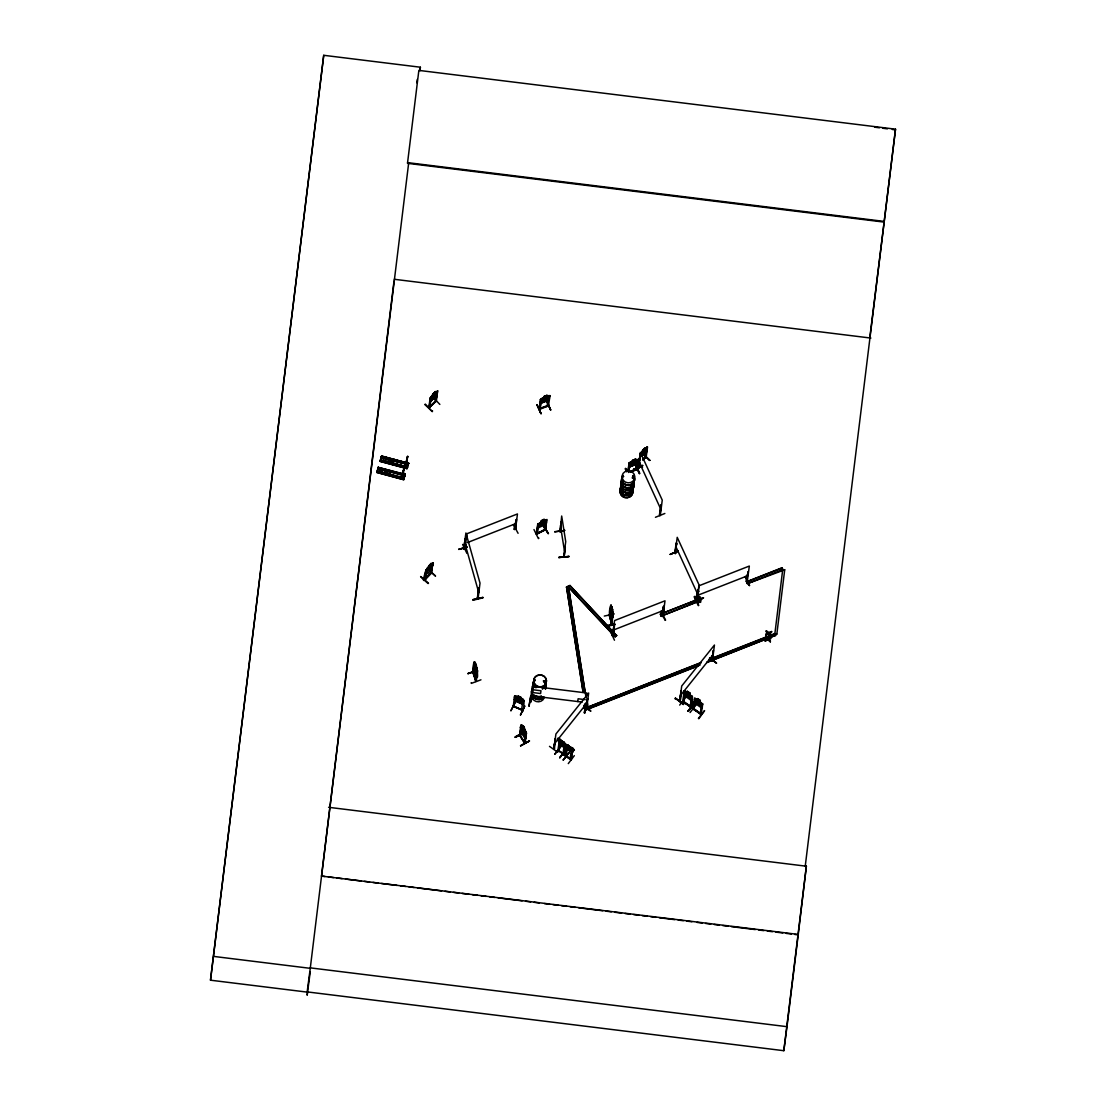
<?xml version="1.0" encoding="UTF-8"?>
<svg xmlns="http://www.w3.org/2000/svg" width="1106" height="1106" viewBox="0 0 1106 1106"><rect width="100%" height="100%" fill="white"/><g stroke="black" fill="none" stroke-linecap="round" stroke-linejoin="round"><path stroke-width="1.5" d="M545.631 529.373L536.521 534.212L537.392 533.894L538.691 524.244L537.696 524.355L536.355 533.908L537.475 533.41M544.539 529.733L545.327 523.525M545.576 529.719C544.387 528.516 543.24 531.101 537.17 533.064M699.047 597.364L700.319 599.424L699.794 601.07L698.01 601.443L696.683 600.074M404.506 476.368L404.602 474.972L404.049 477.446L405.238 473.976C403.414 472.013 401.699 475.248 402.584 472.76M402.543 473.7L402.128 477.64L404.146 467.382M406.331 460.995L407.768 456.336L405.695 466.621L407.52 456.308L405.487 466.566L405.957 461.686M638.425 467.34L638.425 468.695L639.959 458.962L639.254 458.285L639.959 458.962M638.784 468.515L638.48 467.727M659.577 514.373L659.881 515.617L661.111 505.069L659.452 514.663L660.31 515.437L662.245 500.106L640.346 452.382L638.425 467.741M659.853 515.507L659.853 514.152L659.992 515.272M675.655 553.028L675.241 553.636L674.84 552.654M675.655 553.263C674.798 554.3 674.798 550.719 676.831 543.903L676.125 543.24L674.881 552.751M747.269 581.48L749.329 566.051L698.881 585.821L696.904 601.194L696.918 599.245M406.676 464.741L406.593 464.091M407.575 465.128L407.741 464.437M515.534 529.207L517.456 513.944L467.009 533.714L464.893 549.046L465.847 547.982M515.838 520.069C517.719 516.723 511.774 533.078 515.341 528.585M540.101 409.096C538.415 409.4 540.461 408.598 540.35 399.598L541.359 399.584L540.17 409.137M539.438 409.137C544.083 406.22 548.493 406.856 548.507 405.1M547.47 405.46L547.746 405.805M636.171 469.483L637.153 468.806M403.096 475.884L404.022 475.497M559.622 531.322L560.189 531.627M404.312 476.036L404.437 475.483M529.014 706.126L530.7 696.379L529.069 706.098M532.373 690.172A6.429 6.028 7.5 0 0 532.401 691.734C532.498 696.573 531.226 703.375 530.424 700.845M531.046 701.716L531.239 700.997M583.83 708.186C586.705 705.407 582.35 712.319 584.397 704.799M583.94 708.199C584.452 706.319 583.152 709.402 584.977 708.31M585.751 706.61L584.438 712.955L585.392 704.743M585.641 703.167L584.438 712.955M584.991 712.997L585.71 706.582M324.957 876.505L321.528 876.09L394.026 280.993M307.551 991.958L307.164 995.206L310.261 971.621M794.772 934.459L798.2 934.874L806.357 866.219L805.251 866.081L895.514 129.181L418.856 70.397L407.492 163.329L884.15 222.112L895.514 129.181M321.528 876.09L798.255 934.432L786.988 1026.672L310.316 967.874L307.136 992.11L210.486 980.192L323.726 55.3L420.377 67.217L419.962 70.604L420.377 67.217M210.486 980.192L323.726 55.3M408.612 163.467L310.261 968.331L213.61 956.4M700.444 602.314C687.683 603.738 703.222 588.834 700.637 602.162M770.398 641.756L767.882 639.821L764.965 641.245L767.357 639.323L765.476 637.097C766.596 641.798 774.725 635.591 767.951 639.019M768.629 633.779C774.297 638.798 767.993 630.752 765.725 635.01L768.117 633.102L765.85 634.042M768.089 633.296L766.237 630.876L768.711 632.784L766.237 630.876M770.37 641.964L768.476 639.503L770.481 641.038M768.449 639.71L770.882 637.761M771.131 635.729L769.237 633.282L771.241 634.803M769.209 633.475L771.642 631.54L768.711 632.784M747.172 574.913L746.509 581.756L781.914 567.807L782.716 569.549L774.85 633.862L709.126 659.632M776.841 634.111L774.85 633.862L776.841 634.111L784.707 569.784L782.716 569.549L747.366 583.678L784.707 569.784M307.164 991.902L783.822 1050.7L806.385 866.095L805.265 865.957M869.772 337.938L884.15 222.112M416.824 82.826L417.266 79.466M376.856 472.055L377.243 470.81L404.174 478.151L378.791 471.363M378.197 467.409L405.252 474.363L403.704 479.755L376.759 472.442L378.293 467.091L377.823 468.695L387.363 471.17M405.695 463.013L405.874 462.156L408.598 463.317L381.667 455.99L380.229 460.981L407.202 468.197L407.547 467.036L383.768 460.594M381.307 457.179L381.653 456.018L380.118 461.368L407.091 468.626L380.132 461.354M379.621 472.691L380.989 467.907M381.459 473.05L382.8 468.529M382.994 461.479L384.349 456.833M384.819 461.976L386.16 457.455M384.183 473.921L385.552 469.151M387.542 462.847L388.911 458.064M386.602 474.585L387.971 469.815M389.989 463.386L391.317 458.852M389.353 475.207L390.695 470.672M402.335 474.087L402.515 473.23M404.52 466.801L402.335 477.695L402.764 472.013M404.077 478.456L376.897 471.82L403.842 479.271L404.188 478.11M404.049 477.446L404.188 476.396M405.874 462.156L402.971 472.068M405.072 474.833L405.238 473.976M407.063 468.681L407.354 467.188L380.243 460.884L380.505 459.958L407.533 467.064L380.492 460.082M407.409 466.359L407.962 463.898L407.824 464.949M408.432 463.76L408.598 462.902M425.285 404.077L432.197 411.57L432.612 411.003M429.875 407.188L431.05 397.648L430.137 398.022L428.879 407.533L436.068 400.842M430.607 397.455L429.059 407.838L436.11 400.483M429.875 407.091L430.787 397.413M436.331 401.174L437.672 390.847L430.607 397.579L433.193 393.667L431.589 398.602L434.879 396.349L436.483 392.118L435.335 392.837L435.501 391.483L433.193 393.777M436.289 400.842L435.266 401.589L435.958 396.764M436.248 401.188L435.985 400.552M437.036 392.976L435.833 400.911M439.856 404.423L432.902 397.123M428.52 583.208C414.515 570.834 422.229 578.549 428.146 583.567M428.686 566.894C425.243 567.807 423.626 582.516 425.534 579.433L426.778 569.784L425.893 570.184C418.732 594.06 429.805 568.207 431.699 573.157L430.704 573.447L431.464 572.438M424.994 579.585L426.363 569.604M429.28 565.608L430.649 564.212M431.133 563.521L428.851 565.83L427.303 570.696L431.699 566.217L431.976 564.032L430.898 564.807L431.05 563.438L429.501 567.267L427.773 568.111L429.017 568L427.331 570.89L431.285 566.894L429.958 567.046L431.589 564.254L430.898 564.613M430.732 573.502L431.423 568.664M432.322 564.143L432.681 563.272L431.036 573.378M431.492 572.714L432.681 563.272M433.04 562.802L431.271 572.784M429.114 570.42L435.515 575.908M467.036 547.207L458.727 549.392L467.022 547.166M464.216 549.17L465.156 538.746L463.704 549.212M464.008 547.857L463.718 548.77M465.502 543.779L464.907 548.576M465.764 548.756L466.151 544.968M466.912 553.359L462.612 544.456M472.912 599.756C493.082 595 477.723 598.705 472.926 599.563M478.677 588.129L477.391 597.752M478.082 597.945L477.626 598.567L479.022 588.046M474.419 671.591L467.907 673.623L474.46 671.508M471.156 682.679L471.322 683.384L480.958 679.817M473.921 662.826L472.995 673.264L474.543 663.559L473.921 662.826L474.543 663.559M472.815 673.098L473.022 671.784M473.05 671.881L476.174 681.282L473.009 672.227C473.769 638.715 482.506 699.213 473.562 668.356M472.995 673.264L474.419 661.872M474.502 673.029L474.709 671.771L474.709 673.333M474.695 671.466L474.986 669.282L475.718 674.287L473.866 669.738M475.87 664.167L476.506 665.978M475.511 675.849L475.677 674.674L476.271 675.807M476.506 667.858L476.216 670.042L475.511 665.024L477.598 670.983M474.847 662.522L476.603 667.526M475.552 675.987C473.022 667.07 475.939 679.996 475.774 674.646L476.921 677.287M477.087 671.867L477.128 670.941L475.856 681.49L476.562 667.457M472.677 671.895L475.829 681.393L475.884 680.01M477.128 670.941L475.469 680.674M477.571 670.886L476.257 681.255M513.378 524.59L518.078 533.299M514.497 529.622L515.092 524.341M516.543 519.419L515.59 528.848M537.046 404.644L541.138 413.603M539.382 409.483L540.751 399.155L543.848 397.648L544.055 396.377L547.111 395.257L546.848 396.515L548.341 396.294L548.064 398.478L546.378 400.026L542.064 400.828L542.341 398.644L543.945 397.648M541.207 399.266L539.963 408.778M544.594 396.473L546.461 395.741M546.488 401.132L550.636 409.87M547.415 405.861L548.341 399.473M547.553 406.165C546.82 404.63 550.235 393.916 548.908 396.625M548.369 405.114L540.087 408.501M548.452 405.93L550 395.63L546.958 396.432M549.959 395.533L548.3 400.344L541.083 403.206M533.977 529.58L538.401 538.594L538.926 538.152M511.027 710.633L515.23 701.868M546.502 400.925L550.677 409.87M517.746 696.932L514.608 695.978L513.225 706.789L513.986 707.107L515.424 697.209L514.428 697.139L515.424 697.209M513.875 707.08L513.364 705.918L521.603 709.734M537.751 527.092L538.11 523.871M538.511 523.94L536.493 533.728M517.802 697.112L517.898 695.757L522.931 699.213C524.825 699.739 523.719 714.269 521.838 709.679M541.097 522.115L541.193 520.843C548.617 518.189 540.129 519.461 541.193 522.101L539.659 523.235L539.369 525.419L540.723 525.613L545.106 522.571L545.396 520.387L543.958 520.732L544.166 519.378M521.23 734.19L515.313 737.37L522.751 733.195M543.032 525.281L548.465 533.617L543.115 525.06M544.567 530.216C543.931 528.765 547.124 517.871 545.922 520.663M524.7 706.015L520.511 714.988M522.336 710.729C528.945 712.596 498.433 700.444 522.488 709.969M522.931 700.513L523.774 700.886L522.931 700.513L521.52 710.328M545.438 529.898L546.931 519.488L538.014 523.912L536.521 534.212L545.479 529.815L546.571 519.958M523.705 700.126L523.304 703.236L522.267 703.872M521.313 724.776L526.401 732.974L524.769 743.509L519.571 735.117L520.912 725.647L521.686 726.241L519.986 735.877L524.88 743.149L525.557 733.14L526.332 733.734L525.557 733.14M525.115 743.108L519.958 734.992L521.258 724.679L522.032 725.26M520.912 725.647L520.456 735.711M520.179 736.015L520.152 734.688M548.051 533.645L543.06 525.074M520.594 745.679L529.47 740.854L520.622 745.9M524.838 729.739L523.276 725.799L523.069 727.154L521.908 725.232M523.055 728.19L522.903 729.366L521.977 728.384M523.318 728.854L524.368 730.499M523.58 726.587L524.617 728.246M524.728 730.071L524.203 734.508L522.571 731.937L522.848 729.753L524.479 732.324M524.742 729.794L523.276 725.799M524.216 742.693L525.862 732.974M530.327 701.633L532.249 686.273L586.885 693.006L586.249 697.762M525.875 738.283L525.848 733.803M554.728 531.889L564.959 530.382L554.756 531.668M560.134 531.64L561.682 516.018L565.719 541.622L563.714 556.912L563.59 556.194M569.037 556.512L558.82 557.396M565.249 546.931L564.115 556.816M565.318 547.359L564.129 556.899L563.687 556.138M569.037 556.567L558.834 557.438M583.111 692.439L566.521 586.954L570.005 585.475L616.623 635.604L615.116 636.835L568.47 586.996L615.116 636.835M566.493 587.245L570.005 585.475M549.488 746.356L557.77 752.274M554.465 748.734C553.885 746.661 553.429 750.767 554.465 748.734L555.406 738.877L553.622 748.983M555.406 738.877L553.594 749.052M561.046 746.301L554.936 754.002M562.608 743.633L561.074 743.854L565.36 748.969L573.42 751.596L565.332 749.011L558.323 740.204L559.567 740.633M558.336 749.965L559.014 750.822L560.175 741.297L559.415 740.771L558.599 750.753M559.415 740.771L557.866 750.49M558.281 750.31L571.36 759.532L572.521 750.02C569.217 752.951 570.088 770.37 571.761 749.495M560.175 741.297L558.558 751.098L558.959 750.421M561.019 746.287L554.866 754.14M559.83 757.651L565.539 749.688L559.885 757.734M563.535 754.582L565.125 744.822L564.364 744.297L562.926 754.209L571.083 759.877L572.217 749.495M565.125 744.822C563.687 753.532 564.447 753.601 562.954 754.181M563.3 759.877L569.383 752.163L563.286 759.863M565.608 755.135C564.807 759.38 565.29 742.886 567.572 746.495L566.189 756.338L565.525 755.08M565.415 755.854L566.811 745.969M568.277 763.61L574.318 755.661M577.747 701.55L578.106 698.771L585.226 699.656M570.267 758.868L571.401 759.186M571 759.808L558.212 750.269M584.756 708.393L585.516 703.375M585.033 704.01C584.286 710.66 590.369 706.789 586.747 702.075M586.069 708.739L586.387 707.757M698.702 665.771L586.47 709.748L585.682 708.006L701.149 662.466M586.194 708.96L587.051 699.296L587.894 698.798L587.051 699.296M586.028 709.084L587.604 698.591M586.47 709.748L585.71 707.716M585.198 706.955L590.715 711.047L583.844 705.946M604.305 616.07L614.272 613.913M606.503 625.83L614.908 624.061M627.959 471.239L629.01 463.303L629.853 462.972L628.609 472.483M609.752 616.388C613.083 596.701 608.024 610.166 609.821 616.277M628.097 471.543L629.3 462.889L630.42 462.197M609.434 616.208L611.01 605.023L612.945 613.028L612.696 617.577M629.397 462.861L628.927 466.124L629.812 466.843L636.973 463.953L638.231 462.474L638.604 459.239L637.25 469.469M628.955 471.211L630.005 463.29L629.01 463.303M611.825 615.517L612.572 609.669L611.369 606.765L612.42 614.977L612.42 609.351M611.162 612.544L611.895 606.613M611.12 623.95L612.724 614.369L611.341 624.904L611.563 623.563M632.604 460.082L630.71 464.534L632.134 464.866L636.71 462.184L637.001 459.999L635.494 460.22L635.715 458.866L629.342 462.985M610.318 631.097L614.466 640.222M611.756 624.351L609.212 615.06M613.056 614.355L611.701 624.835L609.655 615.185M611.798 624.268L609.6 615.378M641.328 466.359L633.406 469.525L642.793 465.612M635.604 458.949L635.452 460.124L638.646 459.336M663.088 616.056L662.148 616.443L662.936 616.236L665.01 600.807L614.563 620.577L612.447 635.909L613.54 635.148M635.259 464.755L639.766 473.575L635.646 464.617M614.66 626.024C612.848 622.899 613.07 648.6 614.314 627.24M637.554 460.331C638.618 456.557 636.019 473.327 636.282 469.096M638.273 459.681L636.89 469.179L630.213 471.626M638.051 467.451L640.664 453.46L640.498 456.875M638.466 468.35L640.471 453.501M640.664 453.46L639.973 456.709M639.738 463.234L639.199 463.483M643.056 449.727C637.899 456.958 648.793 445.524 646.706 447.336M643.139 449.796L641.452 454.649L644.743 452.409L646.346 448.179L641.95 452.064L643.263 452.022L641.521 454.87L643.733 451.801L645.669 450.958L644.245 451.11C647.051 448.289 645.379 446.451 643.056 449.838M645.379 457.884L647.107 447.446L645.379 457.884L646.236 456.875M647.107 447.446L645.738 456.999L642.863 459.75M645.13 457.649L645.918 456.529L643.125 459.985M647.535 446.907L646.181 457.137M642.392 453.543L649.789 460.248M655.443 517.29L664.858 513.474M659.853 514.594L661.111 505.069M660.31 614.148L695.619 600.295L660.31 614.148L661.07 616.18L696.379 602.341L695.619 600.295M665.107 620.369L660.959 611.245L665.618 620.148M661.07 616.18L696.421 602.037M662.052 616.471L663.254 606.613L664.098 606.282L663.393 606.931C659.591 622.415 664.333 616.484 664.098 606.282M670.264 554.355L678.199 551.313M675.213 553.539L677.218 537.322L699.116 585.046L697.153 600.434L696.683 599.438M692.287 602.189C727.015 588.599 667.651 612.295 697.582 600.102C699.13 603.102 697.554 588.558 698.978 591.268M680.273 700.762L681.213 690.904L679.347 701.19L680.314 700.416M679.748 701.066L681.711 686.024L714.448 645.033L712.499 660.033M680.259 700.665L681.213 690.904M679.678 705.075L685.817 697.388M694.651 596.341L698.785 605.466M684.337 691.043L685.291 691.291L684.255 690.96L682.692 701.522L691.195 707.093L692.467 696.683L685.333 691.153M682.734 701.163L683.881 701.439L683.162 700.928M684.407 690.96L684.752 695.854L691.07 700.388M697.651 590.148C699.586 589.166 694.167 598.802 696.863 599.59M696.448 599.314L697.057 600.821M697.983 590.023L696.78 599.549M684.78 692.536C684.172 689.619 684.241 703.361 683.411 702.034M683.619 702.116L685.001 692.273M683.356 704.591L675.365 698.176L683.674 704.038M698.425 594.005L697.679 600.42M687.116 692.591L687.241 691.222L689.964 693.158L690.738 697.845L689.245 697.817L685.485 694.112L685.761 691.927L687.172 692.508L687.172 691.319L689.964 693.158M687.752 691.844L689.384 693.006M689.868 693.144L689.812 694.333M688.471 711.365L694.582 703.651L688.043 710.868M691.402 697.25C692.84 695.577 689.978 707.881 690.213 706.554M691.609 696.987L690.172 706.9L690.448 706.14M690.089 712.54L696.255 704.66M691.665 695.646C693.669 696.946 691.471 711.006 690.559 706.126M693.891 709.43L695.356 699.642C692.162 704.743 692.384 719.121 694.679 698.245L702.835 704.052M693.476 708.642L701.563 714.407L700.775 713.439M694.623 703.706L688.015 711.061M695.356 699.642C692.356 712.416 691.388 707.135 701.522 714.324M697.596 698.605L700.25 700.623L700.167 701.702L700.319 700.527L697.596 698.605L697.471 699.96L696.116 699.296L695.84 701.481L699.614 705.186L701.093 705.213L701.384 703.029L700.07 701.674M698.121 699.213L699.752 700.375M698.37 718.43L704.591 710.605L698.826 718.734M700.817 713.508C698.605 716.536 703.817 702.227 701.757 704.619M701.964 704.356L700.554 714.227M701.176 714.296L702.739 704.01M711.877 660.766L712.264 659.701M711.822 661.111L713.398 650.618L711.6 660.821L712.25 655.899M709.54 658.167L716.522 663.075L709.61 658.001M748.085 582.738L749.426 585.613L745.292 576.489L747.462 580.954L746.274 581.009L747.393 583.387M747.725 572.175C749.011 569.452 745.776 580.401 746.564 581.936L747.366 583.678M765.725 635.01L768.642 633.586M766.126 631.803L768.117 633.102M771.532 632.508L769.237 633.282M771.642 631.54L768.684 632.991M770.771 638.743L768.476 639.503M782.716 569.549L781.914 567.807M706.706 662.618L775.693 635.3L706.748 662.328M783.822 1050.7L786.988 1026.672M693.047 708.891L701.135 714.642M694.236 708.877L693.545 708.255M403.289 475.331L402.943 475.663M406.414 464.879L406.538 464.244M407.907 465.059L408.612 463.29L381.57 456.211L408.529 463.538L407.174 468.294M698.01 601.443L698.757 597.807L697.209 600.959M408.584 463.373L381.321 457.137L408.335 464.23L407.976 465.059L408.211 463.967L407.796 465.391M403.026 475.359L403.04 475.939M407.644 465.059L406.289 464.617M404.713 475.815L404.99 475.276M390.708 460.193L381.307 457.124L408.266 464.451M408.252 464.423L393.902 460.953M534.516 679.596A6.525 6.124 7.5 0 0 534.654 687.047A6.429 6.028 7.5 0 1 534.585 679.803L534.903 680.605L534.212 680.19M534.447 680.743L535.304 680.466M544.207 681.282L544.774 682.25L545.548 681.614M622.512 476.465L623.632 476.465M622.54 476.188L623.286 476.548M632.604 477.875L633.282 476.714L634.153 477.515M633.738 477.128L633.572 477.986M633.876 477.612L632.826 477.986L633.627 478.055M376.773 472.386L403.745 479.645M377.035 471.488L403.994 478.801L380.229 472.29M377.837 468.64L378.045 467.962M381.211 457.566L390.736 460.096M381.473 456.667L408.432 463.912M403.178 471.239L404.243 467.686M401.16 477.889L402.432 473.852M573.364 751.679L567.931 745.085L569.286 746.052M515.562 528.945L514.525 529.18M612.406 635.563L613.526 635.245L612.53 635.134M548.493 405.847L539.369 409.441M637.277 469.207L630.171 471.875M378.211 467.354L405.169 474.626M408.086 464.589L393.86 461.064M520.567 735.449L519.709 734.923M407.202 468.197L380.257 460.746M683.605 704.259L675.351 698.19L674.992 698.798M425.962 572.88C427.842 576.848 437.921 557.452 430.815 564.724M514.608 695.978L515.797 696.103M514.152 699.227L515.133 700.845M515.714 696.144L522.931 699.213M515.299 701.881L510.903 710.757M520.981 697.112L520.677 698.37L522.212 699.351L521.921 701.536L520.262 701.785L515.963 698.909L516.253 696.725L517.843 697.015M522.295 704.038L515.05 700.845L522.295 704.038L523.401 703.292M520.428 714.974L524.742 706.195M586.747 707.881L588.655 693.02L555.917 733.997L553.83 749.37L554.217 748.32M679.43 701.01L679.913 700.416M436.317 396.003L437.257 393.985L430.773 401.202L430.11 400.649L430.842 401.105M646.181 452.064L647.204 450.114M675.6 553.387L675.254 552.544M698.55 597.599L696.808 600.212L697.278 598.526M632.425 477.073L632.397 478.221M545.341 682.001L545.272 681.006M424.635 579.696L431.423 572.784M424.953 579.931L431.824 572.687M611.3 605.77L611.659 607.954M611.701 608.314L612.945 613.028M542.244 522.889L544.94 520.442L542.88 522.723L544.705 523.069L542.258 523.262L539.534 525.682L541.65 523.318L539.935 522.972L542.189 522.903M638.743 463.538L642.462 467.244L638.439 464.091M638.839 463.138L642.489 467.05M645.282 457.124L643.153 459.737M545.286 524.299L546.516 522.626L545.327 524.396L538.415 527.852L537.654 527.147M640.471 453.64L641.231 452.451M584.908 707.964L584.079 707.964M464.188 548.756L463.525 548.12M477.446 597.406L478.082 598.152M477.419 597.641L478.082 598.47L480.018 583.111L465.916 532.968L463.718 549.101M545.051 398.533L542.7 398.354L544.456 398.92L542.216 401.091L545.092 398.92L547.608 399.003L545.742 398.423L547.885 396.307L545.217 398.423M548.922 395.547L541.733 398.478L540.378 402.377L541.124 403.04L548.258 400.248L549.447 398.713M638.231 462.474L636.945 464.05L629.687 466.815M698.771 597.281L698.107 598.111L699.863 598.636M555.696 739.085L554.866 739.582M586.664 708.075L586.056 708.835M564.364 744.297L564.903 745.085M590.715 711.047L586.871 707.716M567.572 746.495L559.788 739.029L557.825 738.352L564.35 742.416L558.323 740.204M559.802 757.651L565.857 749.909M563.258 760.071L569.383 752.163M572.341 749.592L574.373 750.131L572.562 747.933L568.94 746.177L565.138 745.168L564.419 745.831L568.65 749.412L572.521 750.02M681.503 691.112L680.66 691.609M713.398 650.618L713.149 651.517M711.891 661.029L712.513 660.13L712.001 660.973M716.522 663.075L709.9 657.78M554.659 743.509L587.397 702.531M558.184 740.868L565.553 749.135L570.323 750.407L569.148 748.389M563.051 746.771L565.622 749.052L570.406 750.297M572.493 748.015L574.304 750.214M680.466 695.536L713.204 654.558M683.84 694.112L684.683 695.854M682.789 701.563L691.084 706.886M691.997 699.904L690.932 700.388M694.679 698.245L695.715 698.577M694.195 701.481L695.038 703.305L701.356 707.84L702.351 707.273M694.969 703.305L694.347 701.453M625.595 468.543L627.047 471.529M559.705 740.73L557.756 738.435L562.733 745.195L567.101 747.725L566.673 746.246M424.884 404.602L432.239 411.501M698.55 597.461L696.725 600.046M431.05 563.438L428.616 566.936M432.446 563.189L427.068 568.512M426.778 569.784L425.893 570.184M435.446 576.143L428.174 569.134M435.501 392.81C436.663 395.492 429.985 395.685 433.4 395.962L431.658 398.81L433.87 395.741L435.778 394.966L434.382 395.049L436.082 392.326L435.349 392.658M623.328 476.078L622.595 476.548L623.48 476.645M632.673 477.294L633.074 477.073M545.59 682.139L543.931 681.725M435.252 392.768L437.672 390.847M436.594 392.008L437.492 391.635L435.709 401.727M431.05 397.648L430.137 398.022M436.372 395.989L430.773 401.202M435.308 401.243L429.169 407.506M436.248 401.146L429.252 407.741M645.13 448.815L646.83 447.349M640.913 453.709L640.001 454.068M641.674 456.142L646.236 452.05L641.756 456.211M642.904 459.502L645.157 457.4M638.756 463.58L639.669 463.262M638.922 463.898L639.406 462.972M649.72 460.483L642.766 453.184M615.157 636.531L616.65 635.3M649.789 460.386L642.448 453.446M391.22 460.649L392.837 460.69M387.86 471.723L389.243 471.585M613.346 635.66L612.669 635.881M691.001 700.305L691.969 699.752M701.356 707.674L702.324 707.121M521.147 726.849L521.825 727.402L521.106 727.015M523.097 728.011L524.852 730.762M525.972 738.241L525.184 738.601L521.175 732.103M526.387 735.103L525.765 733.859M633.752 478.304L632.618 478.304M610.692 610.498L610.595 608.162L612.641 617.48M694.112 596.715L698.315 605.632M625.167 468.723L626.521 471.737M523.027 727.029L522.267 726.117L521.686 730.568L524.977 736.057L521.977 731.246M515.023 736.9L522.433 732.919L515.313 737.37M526 731.619L523.124 727.499L522.834 729.683L524.438 732.255M526.497 732.919L525.074 743.135M525.405 736.375C514.967 715.803 522.986 735.601 525.986 736.112M520.539 745.803L529.484 741.075M538.691 524.244L537.696 524.355M473.907 665.052L477.156 674.01M642.627 465.28L633.406 469.525M514.442 529.276L515.299 528.931M514.76 529.235L515.437 529.235M676.831 543.903L676.125 543.24M677.937 550.857L670.277 554.465M678.172 551.134L670.277 554.23M692.48 602.811L701.909 599.051L692.494 602.881M746.591 581.687L747.324 581.341M662.757 615.392L662.148 616.443M662.964 615.835L662.231 616.111M749.564 585.53L745.306 576.475M544.111 396.473L547 395.34M541.359 399.584L540.35 399.598M550.594 410.077L547 400.911M630.379 462.184L638.549 459.391M630.323 472.179L637.153 469.497M467.326 542.617L516.198 523.456M697.637 595.332L748.085 575.562M613.305 630.088L663.752 610.318M748.168 581.314L781.873 568.097M709.153 659.328L774.891 633.572L775.652 635.604M585.682 708.006L701.107 662.77M586.512 709.458L700.333 664.844M392.602 462.28L390.93 461.589M389.243 473.354L388.109 473.327M474.267 671.204L467.907 673.623M476.603 674.37L474.045 665.107L477.045 672.089M465.557 548.313L465.114 549.018M544.442 680.784L544.498 681.987M544.981 682.471L545.41 681.13M539.866 408.377L540.198 409.054M639.323 473.714L635.162 464.631M465.391 539.59L464.81 538.829M466.884 546.903L458.727 549.392M477.806 597.212L477.612 598.47M473.036 600.226L482.99 597.834M610.982 606.779L610.443 605.991M606.489 625.816L614.908 624.254M606.6 626.342L614.991 624.696M610.996 605.079L611.3 605.853M612.6 609.738L611.784 606.641M610.553 610.471L612.323 617.784M613.111 614.438L612.793 613.042M558.82 557.631L569.009 556.332M585.572 707.411L587.549 707.163M531.087 701.411L530.161 701.218L531.087 701.273M639.047 463.483L639.78 462.806M530.258 701.605L531.157 701.674M407.575 162.623L884.247 221.421M394.234 279.279L870.906 338.077M530.991 695.785L582.212 702.103M328.579 807.297L806.357 866.219M328.385 876.934L333.542 877.57M336.971 877.984L342.113 878.62M345.542 879.049L360.971 880.957M364.399 881.371L369.542 882.007M372.971 882.436L378.114 883.072M381.542 883.487L396.971 885.394M400.4 885.809L405.556 886.445M408.985 886.874L414.128 887.51M417.556 887.924L441.557 890.897M444.985 891.312L450.128 891.948M453.557 892.376L458.7 893.012M462.128 893.427L468.985 894.27M472.414 894.699L477.557 895.335M480.999 895.749L486.142 896.385M489.571 896.814L494.714 897.45M498.142 897.865L522.143 900.837M525.571 901.252L530.714 901.888M534.143 902.316L539.286 902.938M544.428 903.574L549.571 904.21M553 904.639L558.157 905.275M561.585 905.69L566.728 906.326M570.157 906.754L575.3 907.39M578.728 907.805L602.729 910.763M606.157 911.192L611.3 911.828M614.729 912.256L621.586 913.1M625.014 913.515L630.171 914.15M633.6 914.579L638.743 915.215M642.171 915.63L647.314 916.266M650.743 916.694L655.886 917.33M659.314 917.745L674.743 919.653M678.172 920.081L683.314 920.704M686.743 921.132L691.886 921.768M697.029 922.404L702.186 923.04M705.614 923.455L710.757 924.091M714.186 924.519L719.329 925.155M722.757 925.57L727.9 926.206M731.329 926.634L755.329 929.593M758.757 930.022L763.9 930.644M767.329 931.072L772.472 931.708M775.9 932.123L782.772 932.98M786.2 933.395L791.343 934.031M874.708 127.19L879.491 127.812M882.671 128.227L887.454 128.849M892.238 129.457L895.431 129.872M559.816 739.223L558.599 738.905L560.41 739.955M559.968 742.859L568.028 745.071M570.447 747.532L572.507 748.264M573.599 749.578L571.83 748.085M572.148 749.578L574.373 750.131M383.588 461.216L407.367 467.672M403.4 474.875L378.003 468.087L404.907 475.525M390.501 472.138L404.837 476.05M525.212 733.347L523.995 732.877L524.935 735.905M463.76 549.17L463.552 548.341M690.78 707.273L682.789 701.522M545.12 680.923L545.839 681.766M544.442 682.043L544.622 682.181A6.525 6.124 7.5 0 1 545.396 683.605M475.566 671.259L476.299 671.757M559.207 741.034L559.954 741.573M571.553 749.757L572.3 750.283M694.388 699.379L695.135 699.904M683.867 701.605L691.153 706.679M694.222 708.974L701.508 714.047M392.616 460.414L393.142 461.174M476.562 673.623L474.446 667.775L474.654 671.854M476.741 671.549L475.11 668.148L474.986 663.503L475.566 664.637M694.236 703.402L688.07 710.882M570.364 759.062L558.06 750.31M541.166 403.137L540.281 402.418M569.963 585.765L616.623 635.604M564.309 742.43L571.512 751.085M521.728 727.458L525.792 733.859M525.239 738.449L520.732 729.988L521.078 732.144M699.116 597.489L700.319 599.424M569.134 748.278L570.323 750.407M660.78 505.207L661.153 506.009M524.534 731.937L525.364 733.693M639.088 461.893L660.987 509.617M675.96 546.834L697.153 593.023M695.577 600.599L696.379 602.341M625.678 468.35L627.005 471.363M524.769 729.683L525.295 733.651L521.977 728.301M699.116 597.627L700.292 600.309M474.972 663.932L476.755 669.006L475.912 668.453L476.437 671.826L474.764 667.499L475.304 670.872L474.446 670.319L476.271 675.379L475.76 672.116M475.041 668.218L474.958 663.959M545.452 681.572L545.507 681.282A6.429 6.028 7.5 0 1 543.737 688.25M464.658 542.479L478.774 592.622M699.033 597.752L699.794 601.07M611.424 610.512L612.074 613.415M698.923 597.281L699.061 598.152M560.424 525.53L564.475 551.134M568.512 586.705L585.945 696.987M568.47 586.996L585.102 692.19M586.705 702.365L587.507 707.467M566.521 586.954L583.152 692.135M698.895 597.821L698.964 601.484M545.687 680.729A6.429 6.028 7.5 0 1 542.355 688.596M535.981 687.808A6.429 6.028 7.5 0 1 534.64 679.361M545.742 680.978A6.525 6.124 7.5 0 1 542.355 688.983M533.051 686.881A6.429 6.028 7.5 0 1 533.424 683.785M545.77 686.881A6.429 6.028 7.5 0 1 545.369 688.402M532.981 686.605A6.525 6.124 7.5 0 1 533.369 683.467M545.41 683.467A6.525 6.124 7.5 0 0 543.309 680.95A6.429 6.028 7.5 0 1 545.341 683.342M545.88 685.001A6.525 6.124 7.5 0 1 545.493 688.153M532.968 686.743A6.525 6.124 7.5 0 1 533.341 683.605M545.866 685.139A6.525 6.124 7.5 0 1 545.479 688.291M533.562 687.96A6.429 6.028 7.5 0 1 533.479 683.342M545.797 684.863A6.429 6.028 7.5 0 1 545.424 687.96M532.746 687.365A6.429 6.028 7.5 0 1 533.963 684.476M545.009 685.831A6.429 6.028 7.5 0 1 545.507 688.927M543.571 697.25A6.429 6.028 7.5 0 1 532.055 694.361M532.027 692.785A6.429 6.028 7.5 0 1 532.442 691.264A6.429 6.028 7.5 0 1 532.428 689.729M543.668 697.153A6.525 6.124 7.5 0 1 532.442 695.771M531.945 692.619A6.525 6.124 7.5 0 1 532.359 691.084M544.097 698.08A6.429 6.028 7.5 0 1 531.765 696.559M532.152 693.462A6.429 6.028 7.5 0 1 532.968 692.107M541.373 696.462A6.525 6.124 7.5 0 1 536.382 696.462M532.318 691.596A6.525 6.124 7.5 0 1 532.705 688.457M543.627 696.808A6.429 6.028 7.5 0 1 532.58 695.439M532.083 692.356A6.429 6.028 7.5 0 1 532.498 690.835A6.525 6.124 7.5 0 0 531.972 692.494M541.304 696.517A6.429 6.028 7.5 0 1 536.396 696.517M534.931 695.729A6.429 6.028 7.5 0 1 533.728 694.623M543.682 697.015A6.525 6.124 7.5 0 1 532.47 695.633M541.373 696.089A6.429 6.028 7.5 0 1 536.451 696.089M532.691 687.752A6.429 6.028 7.5 0 1 533.908 684.863M544.954 686.232A6.429 6.028 7.5 0 1 545.452 689.315M634.07 481.304A6.429 6.028 7.5 0 1 626.991 488.078A6.429 6.028 7.5 0 1 621.752 479.783M634.194 481.138A6.525 6.124 7.5 0 1 626.162 487.857A6.525 6.124 7.5 0 1 622.498 478.221M633.337 481.843A6.429 6.028 7.5 0 1 626.715 490.124A6.429 6.028 7.5 0 1 622.291 480.474M633.282 482.23A6.429 6.028 7.5 0 1 626.673 490.511A6.429 6.028 7.5 0 1 622.236 480.861M633.185 475.594A6.525 6.124 7.5 0 1 629.051 485.396A6.429 6.028 7.5 0 1 622.097 477.17M622.014 476.976A6.525 6.124 7.5 0 0 629.051 485.396A6.429 6.028 7.5 0 0 633.088 475.801M634.125 480.875A6.429 6.028 7.5 0 1 627.047 487.635A6.429 6.028 7.5 0 1 621.807 479.354M633.213 475.456A6.525 6.124 7.5 0 1 629.065 485.258A6.525 6.124 7.5 0 1 622.042 476.838M634.015 476.727A6.429 6.028 7.5 0 1 627.392 485.009A6.429 6.028 7.5 0 1 622.968 475.359M633.116 490.359A6.429 6.028 7.5 0 1 625.18 495.405A6.429 6.028 7.5 0 1 620.77 487.276M633.199 488.631A6.525 6.124 7.5 0 1 626.01 495.502A6.525 6.124 7.5 0 1 620.687 487.082M632.798 490.995A6.429 6.028 7.5 0 1 624.89 497.603A6.429 6.028 7.5 0 1 621.282 488.105M632.812 490.843A6.429 6.028 7.5 0 1 624.904 497.451A6.429 6.028 7.5 0 1 621.309 487.953M633.088 484.456A6.525 6.124 7.5 0 1 626.355 492.875A6.525 6.124 7.5 0 1 621.862 483.073M633.171 489.917A6.429 6.028 7.5 0 1 625.236 494.963A6.429 6.028 7.5 0 1 620.825 486.834M632.964 484.649A6.429 6.028 7.5 0 1 627.185 492.986A6.429 6.028 7.5 0 1 621.116 484.649M633.102 484.317A6.525 6.124 7.5 0 1 626.369 492.737A6.525 6.124 7.5 0 1 621.876 482.935M633.019 484.207A6.429 6.028 7.5 0 1 626.411 492.488A6.429 6.028 7.5 0 1 621.987 482.838M531.516 691.72L532.415 692.162L531.516 691.72M392.713 464.133L394.068 459.474L392.713 464.133M433.068 395.298L432.778 397.483L435.004 395.409L435.294 393.224L433.068 395.298M433.649 393.57L435.073 392.229L433.649 393.57M428.727 567.35L428.437 569.535L430.552 567.378L430.842 565.194L428.727 567.35M543.903 398.036L543.613 400.22L546.502 399.086L546.793 396.902L543.903 398.036M517.802 697.402L517.511 699.586L520.387 700.858L520.677 698.674L517.802 697.402M541.138 522.488L540.848 524.673L543.627 523.304L543.917 521.12L541.138 522.488M518.493 696.268L520.29 697.471L518.493 696.268M541.816 520.885L543.599 520L541.816 520.885M531.862 689.632L531.502 692.397L540.599 693.531L540.972 690.752L531.862 689.632M561.267 521.755L560.092 531.696L561.267 521.755M632.549 461.741L632.259 463.926L635.148 462.792C634.291 459.557 639.005 459.211 634.388 462.128L636.296 462.654L633.738 462.626L630.89 464.824L633.102 462.626C628.789 460.511 635.646 463.843 635.466 460.483L632.549 461.741M633.24 460.179L635.107 459.446L633.24 460.179M642.932 451.359L642.641 453.543L644.867 451.469L645.157 449.285L642.932 451.359M643.512 449.617L644.936 448.289L643.512 449.617M687.13 692.895L686.84 695.08L689.37 696.877L689.66 694.692L687.13 692.895M697.485 700.264L697.195 702.448L699.725 704.259L700.015 702.061L697.485 700.264M378.114 467.686L405.059 475.041L378.114 467.686M536.963 404.81L541 413.81L536.991 404.658M522.35 726.531L523.262 729.628L521.949 729.186L523.58 730.444L524.908 733.969L523.967 730.776L525.239 731.246L522.35 726.531M516.585 697.029L518.368 699.227L516.143 699.711L518.949 699.752L521.52 702.034L519.64 699.78L521.783 699.351L519.073 699.255L516.585 697.029M686.024 692.287L687.573 694.858L685.596 694.969L688.084 695.494L690.324 698.287L688.692 695.646L690.6 695.591L688.195 694.997L686.024 692.287M696.379 699.656L697.927 702.227L695.951 702.338L698.439 702.863L700.679 705.656L699.047 703.015L700.928 702.891L698.55 702.379L696.379 699.656M562.263 741.877L560.369 741.379L563.756 745.472L565.65 745.969L562.263 741.877M569.839 747.269L566.051 746.26L567.737 748.306L571.539 749.315L569.839 747.269M535.055 684.503A6.429 6.028 7.5 0 0 546.06 683.135A6.429 6.028 7.5 0 0 539.147 674.854A6.429 6.028 7.5 0 0 535.055 684.503M535.028 684.725A6.429 6.028 7.5 0 0 546.032 683.356A6.429 6.028 7.5 0 0 539.106 675.075A6.429 6.028 7.5 0 0 535.028 684.725M623.383 480.502A6.429 6.028 7.5 0 0 634.388 479.133A6.429 6.028 7.5 0 0 627.461 470.852A6.429 6.028 7.5 0 0 623.383 480.502"/></g></svg>
